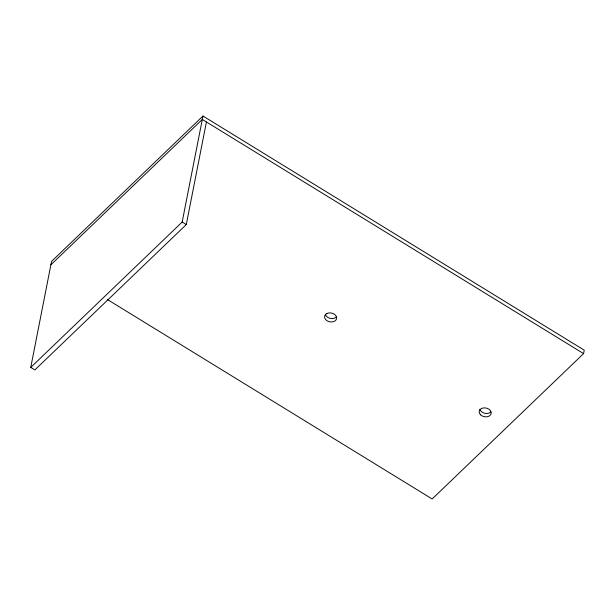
<?xml version="1.0" encoding="UTF-8"?>
<svg xmlns="http://www.w3.org/2000/svg" width="615" height="615" viewBox="0 0 615 615"><rect width="100%" height="100%" fill="white"/><g stroke="black" fill="none" stroke-linecap="round" stroke-linejoin="round"><path stroke-width="0.92" d="M206.425 121.97L186.291 224.567L34.87 369.938L30.75 367.409L51.552 261.39L202.973 116.02L584.25 350.189L583.581 353.61L432.161 498.98L107.364 299.497M30.75 367.409L182.171 222.038L202.973 116.02M50.876 264.811L202.297 119.441L583.581 353.61M182.171 222.038L186.291 224.567M490.816 411.988A6.112 4.451 11.1 0 1 484.535 413.211A6.112 4.451 11.1 0 1 479.9 409.175M336.244 317.056A6.112 4.451 11.1 0 1 329.963 318.278A6.112 4.451 11.1 0 1 325.327 314.242M326.75 313.635L325.681 314.403A6.112 4.451 11.1 0 0 327.572 321.045A6.112 4.451 11.1 0 0 336.105 319.846A6.112 4.451 11.1 0 0 332.723 313.412L331.178 313.012A6.112 4.451 11.1 0 0 326.75 313.635M480.546 414.825A6.112 4.451 11.1 0 0 490.878 414.441A6.112 4.451 11.1 0 0 484.174 407.853A6.112 4.451 11.1 0 0 480.546 414.825"/></g></svg>
